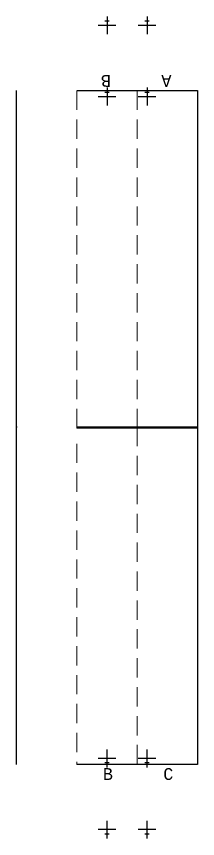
# Model space of a CAD drawing. Header units: millimetres. Extents: x 308165 to 657535, y 5096 to 173229.
# Drawn here: x 420063 to 423111, y 21034 to 34895 of the extents above; entities that cross this region are included whole.
import ezdxf

# ---------------------------------------------------------------- set-up
doc = ezdxf.new("R2010")
doc.units = ezdxf.units.MM
doc.linetypes.add('DASHED', pattern=[0.75, 0.5, -0.25])
doc.layers.add('Bin location transponder', color=250, linetype='Continuous')
doc.layers.add('WF_numbers', color=6, linetype='Continuous')
doc.layers.add('WF transponder', color=3, linetype='Continuous', lineweight=30)
doc.layers.add('WF_bay', color=5, linetype='Continuous', lineweight=30)
doc.styles.add('WF_txt', font='consola.ttf')

# ---------------------------------------------------------------- blocks, each defined once
blk = doc.blocks.new('Bin location transponder')
at = {"layer": 'Bin location transponder', "color": 3, "lineweight": 30}
for p, q in [((0, 600), (0, -600)), ((-600, 0), (600, 0)), ((-150, 300), (150, 300))]:
    blk.add_line(p, q, dxfattribs=at)

msp = doc.modelspace()

# ---------------------------------------------------------------- linework, layer by layer
at = {"layer": 'WF_bay'}
for p, q in [((420063, 27955, -154944), (420063, 33645, -154944)), ((421079, 33645, -154944), (423111, 33645, -154944)), ((423111, 33645, -154944), (423111, 27955, -154944)), ((420069, 27955, -154944), (420063, 27955, -154944)), ((423111, 27955, -154944), (421079, 27955, -154944))]:
    msp.add_line(p, q, dxfattribs=at)
at = {"layer": 'WF_bay', "linetype": 'DASHED', "lineweight": 5, "ltscale": 650}
for p, q in [((421079, 27955, -154944), (421079, 33645, -154944)), ((422095, 27955, -154944), (422095, 33645, -154944)), ((421079, 27974, -154944), (421079, 27955, -154944)), ((422095, 27974, -154944), (422095, 22284, -154944)), ((421079, 27691, -154944), (421079, 22284, -154944))]:
    msp.add_line(p, q, dxfattribs=at)
at = {"layer": 'WF_bay', "elevation": -154944}
for points in [[(420063, 22284), (420063, 27974), (420072, 27974)], [(421079, 27974), (423111, 27974), (423111, 22284), (421079, 22284)]]:
    msp.add_lwpolyline(points, dxfattribs=at)

# ---------------------------------------------------------------- block references
at = {"layer": 'WF transponder', "xscale": 0.25, "yscale": 0.25, "zscale": 0.25}
for p in [(421587, 34745, -154944), (422261, 34745, -154944), (421587, 33545, -154944), (422261, 33545, -154944)]:
    msp.add_blockref('Bin location transponder', p, dxfattribs=at)
at = {"layer": 'WF transponder', "xscale": 0.25, "yscale": 0.25, "zscale": 0.25, "rotation": 180.0000000062352}
for p in [(421587, 22384, -154944), (422261, 22384, -154944), (421587, 21184, -154944), (422261, 21184, -154944)]:
    msp.add_blockref('Bin location transponder', p, dxfattribs=at)

# ---------------------------------------------------------------- texts
at = {"layer": 'WF_numbers', "linetype": 'DASHED', "char_height": 200, "attachment_point": 1, "style": 'WF_txt'}
for s, insert, rotation in [('B', (421655, 33707, -155667), 180), ('A', (422671, 33707, -155667), 180), ('B', (421518, 22222, -155667), 0), ('C', (422534, 22222, -155667), 0)]:
    msp.add_mtext_dynamic_manual_height_columns(s, width=423.53, gutter_width=2118, heights=[0], dxfattribs=dict(at, insert=insert, rotation=rotation))

doc.saveas('drawing.dxf')
